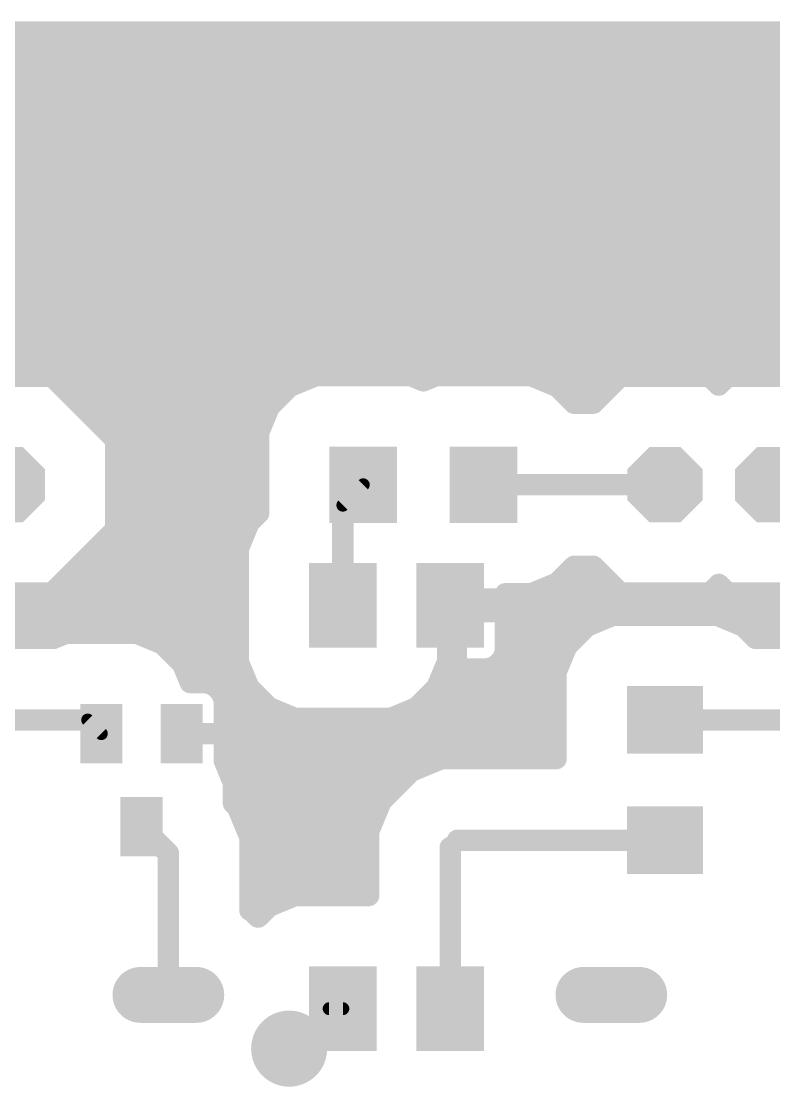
# Model space of a CAD drawing. Header units: millimetres. Extents: x 0 to 653, y 0 to 287.
# Drawn here: x 276.29 to 294.09, y 228.59 to 253.78 of the extents above; entities that cross this region are included whole.
import ezdxf

# ---------------------------------------------------------------- set-up
doc = ezdxf.new("R2010")
doc.units = ezdxf.units.MM
for name, color, linetype in [('1', 7, 'Continuous'), ('17', 7, 'Continuous'), ('18', 7, 'Continuous')]:
    doc.layers.add(name, color=color, linetype=linetype)

# ---------------------------------------------------------------- blocks, each defined once
blk = doc.blocks.new('LONGP100')
at = {"const_width": 1}
blk.add_lwpolyline([(-0.5, 0), (0.5, 0)], dxfattribs=at)
at = {"const_width": 0.5}
for points in [[(-0.5, 0.25, 1), (-0.5, -0.25)], [(0.5, -0.25, 1), (0.5, 0.25)]]:
    blk.add_lwpolyline(points, format="xyb", dxfattribs=at)
blk = doc.blocks.new('OCTAGONP')
at = {"const_width": 0.5}
blk.add_lwpolyline([(-0.25, -0.1036), (-0.25, 0.1036), (-0.1036, 0.25), (0.1036, 0.25), (0.25, 0.1036), (0.25, -0.1036), (0.1036, -0.25), (-0.1036, -0.25), (-0.25, -0.1036), (-0.25, 0.1036)], dxfattribs=at)
blk = doc.blocks.new('RECT')
blk.add_solid([(-0.5, -0.5), (0.5, -0.5), (-0.5, 0.5), (0.5, 0.5)])
blk = doc.blocks.new('ROUNDV')
at = {"const_width": 0.5}
blk.add_lwpolyline([(0, -0.25, 1), (0, 0.25, 1), (0, -0.25)], format="xyb", dxfattribs=at)

msp = doc.modelspace()

# ---------------------------------------------------------------- linework, layer by layer
at = {"layer": '1'}
for points, const_width in [([(345.509, 253.528), (264.197, 253.528)], 0.508), ([(356.072, 253.109), (262.943, 253.109)], 0.508), ([(356.24, 252.601), (262.943, 252.601)], 0.508), ([(356.459, 252.093), (262.943, 252.093)], 0.508), ([(356.967, 251.585), (262.943, 251.585)], 0.508), ([(357.964, 251.077), (262.943, 251.077)], 0.508), ([(392.157, 250.569), (262.943, 250.569)], 0.508), ([(392.14, 250.061), (262.943, 250.061)], 0.508), ([(392.14, 249.553), (262.943, 249.553)], 0.508), ([(392.14, 249.045), (262.943, 249.045)], 0.508), ([(392.14, 248.537), (262.943, 248.537)], 0.508), ([(392.538, 248.029), (262.943, 248.029)], 0.508), ([(393.046, 247.521), (262.943, 247.521)], 0.508), ([(393.554, 247.013), (262.943, 247.013)], 0.508), ([(407.521, 246.505), (262.943, 246.505)], 0.508), ([(407.982, 245.997), (262.943, 245.997)], 0.508), ([(411.295, 245.489), (262.943, 245.489)], 0.508), ([(282.632, 245.145), (283.248, 245.4)], 0.508), ([(283.248, 245.4), (285.515, 245.4)], 0.508), ([(285.515, 245.4), (285.803, 245.28)], 0.508), ([(285.803, 245.28), (286.092, 245.4)], 0.508), ([(286.092, 245.4), (288.359, 245.4)], 0.508), ([(288.359, 245.4), (288.975, 245.145)], 0.508), ([(274.898, 245.387), (277.023, 245.387)], 0.508), ([(277.023, 245.387), (278.526, 243.885)], 0.508), ([(289.821, 244.752), (290.456, 245.387)], 0.508), ([(290.456, 245.387), (292.581, 245.387)], 0.508), ([(292.581, 245.387), (292.788, 245.18)], 0.508), ([(292.788, 245.18), (292.996, 245.387)], 0.508), ([(292.996, 245.387), (295.121, 245.387)], 0.508), ([(282.468, 244.981), (277.43, 244.981)], 0.508), ([(282.16, 244.673), (282.632, 245.145)], 0.508), ([(288.975, 245.145), (289.367, 244.752)], 0.508), ([(290.049, 244.981), (289.139, 244.981)], 0.508), ([(281.905, 244.057), (282.16, 244.673)], 0.508), ([(289.367, 244.752), (289.821, 244.752)], 0.508), ([(282.077, 244.473), (277.938, 244.473)], 0.508), ([(281.905, 243.965), (278.446, 243.965)], 0.508), ([(281.905, 242.149), (281.905, 244.057)], 0.508), ([(278.526, 243.885), (278.526, 241.759)], 0.508), ([(281.905, 243.457), (278.526, 243.457)], 0.508), ([(281.905, 242.949), (278.526, 242.949)], 0.508), ([(284.381, 242.822), (283.898, 242.339)], 0.305), ([(291.518, 242.822), (287.225, 242.822)], 0.508), ([(281.905, 242.441), (278.526, 242.441)], 0.508), ([(281.677, 241.922), (281.905, 242.149)], 0.508), ([(283.898, 242.339), (283.898, 239.972)], 0.508), ([(281.688, 241.933), (278.526, 241.933)], 0.508), ([(281.422, 241.305), (281.677, 241.922)], 0.508), ([(278.526, 241.759), (277.023, 240.257)], 0.508), ([(281.471, 241.425), (278.192, 241.425)], 0.508), ([(281.422, 238.638), (281.422, 241.305)], 0.508), ([(281.422, 240.917), (277.684, 240.917)], 0.508), ([(289.367, 240.892), (288.975, 240.499)], 0.508), ([(289.821, 240.892), (289.367, 240.892)], 0.508), ([(290.456, 240.257), (289.821, 240.892)], 0.508), ([(281.422, 240.409), (277.176, 240.409)], 0.508), ([(288.975, 240.499), (288.359, 240.244)], 0.508), ([(290.303, 240.409), (288.757, 240.409)], 0.508), ([(292.788, 240.464), (292.581, 240.257)], 0.508), ([(292.843, 240.409), (292.733, 240.409)], 0.508), ([(292.996, 240.257), (292.788, 240.464)], 0.508), ([(277.023, 240.257), (274.898, 240.257)], 0.508), ([(287.746, 240.118), (286.584, 240.118)], 0.508), ([(286.584, 240.118), (286.584, 239.826)], 0.508), ([(288.359, 240.244), (287.746, 240.244)], 0.508), ([(287.746, 240.244), (287.746, 240.118)], 0.508), ([(292.581, 240.257), (290.456, 240.257)], 0.508), ([(295.121, 240.257), (292.996, 240.257)], 0.508), ([(281.422, 239.901), (268.487, 239.901)], 0.508), ([(299.519, 239.901), (286.584, 239.901)], 0.508), ([(286.584, 239.826), (286.375, 239.826)], 0.508), ([(286.375, 239.826), (286.375, 238.638)], 0.508), ([(286.584, 239.826), (287.746, 239.826)], 0.508), ([(286.584, 238.464), (286.584, 239.826)], 0.508), ([(287.746, 239.826), (287.746, 238.905)], 0.508), ([(289.667, 239.48), (290.283, 239.735)], 0.508), ([(290.283, 239.735), (292.753, 239.735)], 0.508), ([(292.753, 239.735), (293.369, 239.48)], 0.508), ([(281.422, 239.393), (275.359, 239.393)], 0.508), ([(286.584, 239.393), (286.375, 239.393)], 0.508), ([(289.58, 239.393), (287.746, 239.393)], 0.508), ([(289.196, 239.009), (289.667, 239.48)], 0.508), ([(293.369, 239.48), (293.66, 239.189)], 0.508), ([(299.519, 239.393), (293.457, 239.393)], 0.508), ([(275.563, 239.189), (277.053, 239.189)], 0.508), ([(277.053, 239.189), (277.352, 239.313)], 0.508), ([(277.352, 239.313), (279.019, 239.313)], 0.508), ([(279.019, 239.313), (279.635, 239.058)], 0.508), ([(293.66, 239.189), (294.515, 239.189)], 0.508), ([(279.635, 239.058), (280.107, 238.587)], 0.508), ([(281.422, 238.885), (279.809, 238.885)], 0.508), ([(286.584, 238.885), (286.375, 238.885)], 0.508), ([(287.746, 238.905), (287.712, 238.776)], 0.508), ([(289.144, 238.885), (287.741, 238.885)], 0.508), ([(288.94, 238.392), (289.196, 239.009)], 0.508), ([(281.677, 238.022), (281.422, 238.638)], 0.508), ([(286.375, 238.638), (286.119, 238.022)], 0.508), ([(287.645, 238.66), (287.55, 238.565)], 0.508), ([(287.712, 238.776), (287.645, 238.66)], 0.508), ([(280.107, 238.587), (280.29, 238.145)], 0.508), ([(281.53, 238.377), (280.194, 238.377)], 0.508), ([(288.94, 238.377), (286.266, 238.377)], 0.508), ([(287.305, 238.464), (286.584, 238.464)], 0.508), ([(287.434, 238.499), (287.305, 238.464)], 0.508), ([(287.55, 238.565), (287.434, 238.499)], 0.508), ([(288.94, 236.345), (288.94, 238.392)], 0.508), ([(280.29, 238.145), (280.653, 238.145)], 0.508), ([(280.653, 238.145), (280.782, 238.11)], 0.508), ([(280.782, 238.11), (280.898, 238.043)], 0.508), ([(280.898, 238.043), (280.992, 237.949)], 0.508), ([(280.992, 237.949), (281.059, 237.833)], 0.508), ([(281.83, 237.869), (281.038, 237.869)], 0.508), ([(282.149, 237.551), (281.677, 238.022)], 0.508), ([(286.119, 238.022), (285.648, 237.551)], 0.508), ([(288.94, 237.869), (285.966, 237.869)], 0.508), ([(281.059, 237.833), (281.094, 237.704)], 0.508), ([(281.094, 237.704), (281.094, 236.937)], 0.508), ([(282.607, 237.361), (281.094, 237.361)], 0.508), ([(282.765, 237.296), (282.149, 237.551)], 0.508), ([(285.648, 237.551), (285.032, 237.296)], 0.508), ([(288.94, 237.361), (285.19, 237.361)], 0.508), ([(273.421, 237.259), (277.864, 237.259)], 0.508), ([(277.864, 237.259), (278.186, 236.937)], 0.305), ([(285.032, 237.296), (282.765, 237.296)], 0.508), ([(291.518, 237.259), (295.326, 237.259)], 0.508), ([(281.094, 236.937), (280.395, 236.937)], 0.508), ([(280.395, 236.937), (280.395, 236.937)], 0.508), ([(280.395, 236.937), (281.094, 236.937)], 0.508), ([(281.094, 236.937), (281.094, 236.298)], 0.508), ([(288.94, 236.853), (281.094, 236.853)], 0.508), ([(286.226, 236.345), (281.094, 236.345)], 0.508), ([(285.518, 236.051), (286.227, 236.345)], 0.508), ([(286.227, 236.345), (288.94, 236.345)], 0.508), ([(281.094, 236.298), (281.312, 235.77)], 0.508), ([(285.303, 235.837), (281.285, 235.837)], 0.508), ([(284.802, 235.335), (285.345, 235.878)], 0.508), ([(285.345, 235.878), (285.518, 236.051)], 0.508), ([(281.312, 235.77), (281.312, 235.291)], 0.508), ([(284.799, 235.329), (281.312, 235.329)], 0.508), ([(284.508, 234.626), (284.802, 235.335)], 0.508), ([(281.312, 235.291), (281.407, 235.195)], 0.508), ([(281.407, 235.195), (281.701, 234.486)], 0.508), ([(284.589, 234.821), (281.562, 234.821)], 0.508), ([(279.771, 234.102), (279.136, 234.737)], 0.508), ([(284.508, 233.108), (284.508, 234.626)], 0.508), ([(281.701, 234.486), (281.701, 232.76)], 0.508), ([(284.508, 234.313), (281.701, 234.313)], 0.508), ([(286.438, 234.242), (286.611, 234.415)], 0.406), ([(291.518, 234.415), (286.611, 234.415)], 0.508), ([(279.771, 230.757), (279.771, 234.102)], 0.508), ([(286.438, 234.242), (286.438, 230.432)], 0.508), ([(284.508, 233.805), (281.701, 233.805)], 0.508), ([(284.508, 233.297), (281.701, 233.297)], 0.508), ([(282.149, 232.853), (282.765, 233.108)], 0.508), ([(282.765, 233.108), (284.508, 233.108)], 0.508), ([(281.894, 232.599), (282.149, 232.853)], 0.508), ([(282.084, 232.789), (281.701, 232.789)], 0.508), ([(281.701, 232.76), (281.755, 232.738)], 0.508), ([(281.755, 232.738), (281.894, 232.599)], 0.508), ([(283.573, 230.432), (282.628, 229.487)], 0.406), ([(283.898, 230.432), (283.573, 230.432)], 0.305)]:
    msp.add_lwpolyline(points, dxfattribs=dict(at, const_width=const_width))
for points, const_width in [([(283.248, 245.273, -1), (283.248, 245.527)], 0.254), ([(283.199, 245.517, -1), (283.296, 245.283)], 0.254), ([(285.466, 245.283, -1), (285.563, 245.517)], 0.254), ([(285.515, 245.527, -1), (285.515, 245.273)], 0.254), ([(286.092, 245.273, -1), (286.092, 245.527)], 0.254), ([(286.043, 245.517, -1), (286.14, 245.283)], 0.254), ([(288.31, 245.283, -1), (288.407, 245.517)], 0.254), ([(288.359, 245.527, -1), (288.359, 245.273)], 0.254), ([(276.934, 245.298, -1), (277.113, 245.477)], 0.254), ([(277.023, 245.514, -1), (277.023, 245.26)], 0.254), ([(285.852, 245.163, -1), (285.755, 245.398)], 0.254), ([(285.852, 245.398, -1), (285.755, 245.163)], 0.254), ([(290.456, 245.26, -1), (290.456, 245.514)], 0.254), ([(290.366, 245.477, -1), (290.545, 245.298)], 0.254), ([(292.491, 245.298, -1), (292.671, 245.477)], 0.254), ([(292.581, 245.514, -1), (292.581, 245.26)], 0.254), ([(292.996, 245.26, -1), (292.996, 245.514)], 0.254), ([(292.906, 245.477, -1), (293.085, 245.298)], 0.254), ([(277.43, 244.854, -1), (277.43, 245.108)], 0.254), ([(282.468, 245.108, -1), (282.468, 244.854)], 0.254), ([(282.68, 245.027, -1), (282.583, 245.262)], 0.254), ([(282.542, 245.234, -1), (282.721, 245.055)], 0.254), ([(288.885, 245.055, -1), (289.065, 245.234)], 0.254), ([(289.023, 245.262, -1), (288.926, 245.027)], 0.254), ([(289.139, 244.854, -1), (289.139, 245.108)], 0.254), ([(290.049, 245.108, -1), (290.049, 244.854)], 0.254), ([(292.878, 245.09, -1), (292.698, 245.27)], 0.254), ([(292.878, 245.27, -1), (292.698, 245.09)], 0.254), ([(282.043, 244.722, -1), (282.277, 244.624)], 0.254), ([(289.367, 244.625, -1), (289.367, 244.879)], 0.254), ([(289.457, 244.842, -1), (289.277, 244.663)], 0.254), ([(289.91, 244.663, -1), (289.731, 244.842)], 0.254), ([(289.821, 244.879, -1), (289.821, 244.625)], 0.254), ([(277.938, 244.346, -1), (277.938, 244.6)], 0.254), ([(282.25, 244.583, -1), (282.07, 244.763)], 0.254), ([(282.077, 244.6, -1), (282.077, 244.346)], 0.254), ([(278.446, 243.838, -1), (278.446, 244.092)], 0.254), ([(281.778, 244.057, -1), (282.032, 244.057)], 0.254), ([(282.022, 244.008, -1), (281.788, 244.106)], 0.254), ([(281.905, 244.092, -1), (281.905, 243.838)], 0.254), ([(278.399, 243.885, -1), (278.653, 243.885)], 0.254), ([(278.616, 243.974, -1), (278.436, 243.795)], 0.254), ([(278.526, 243.33, -1), (278.526, 243.584)], 0.254), ([(281.905, 243.584, -1), (281.905, 243.33)], 0.254), ([(278.526, 242.822, -1), (278.526, 243.076)], 0.254), ([(281.905, 243.076, -1), (281.905, 242.822)], 0.254), ([(284.327, 242.876, -1), (284.435, 242.768)], 0.152), ([(287.225, 242.695, -1), (287.225, 242.949)], 0.254), ([(291.518, 242.949, -1), (291.518, 242.695)], 0.254), ([(278.526, 242.314, -1), (278.526, 242.568)], 0.254), ([(281.905, 242.568, -1), (281.905, 242.314)], 0.254), ([(281.815, 242.239, -1), (281.995, 242.06)], 0.254), ([(283.771, 242.339, -1), (284.025, 242.339)], 0.254), ([(283.952, 242.285, -1), (283.844, 242.393)], 0.152), ([(278.526, 241.806, -1), (278.526, 242.06)], 0.254), ([(281.767, 241.832, -1), (281.587, 242.011)], 0.254), ([(281.56, 241.97, -1), (281.794, 241.873)], 0.254), ([(281.688, 242.06, -1), (281.688, 241.806)], 0.254), ([(282.032, 242.149, -1), (281.778, 242.149)], 0.254), ([(278.653, 241.759, -1), (278.399, 241.759)], 0.254), ([(278.436, 241.849, -1), (278.616, 241.67)], 0.254), ([(278.192, 241.298, -1), (278.192, 241.552)], 0.254), ([(281.471, 241.552, -1), (281.471, 241.298)], 0.254), ([(281.295, 241.305, -1), (281.549, 241.305)], 0.254), ([(281.539, 241.257, -1), (281.305, 241.354)], 0.254), ([(277.684, 240.79, -1), (277.684, 241.044)], 0.254), ([(281.422, 241.044, -1), (281.422, 240.79)], 0.254), ([(289.367, 240.765, -1), (289.367, 241.019)], 0.254), ([(289.277, 240.981, -1), (289.457, 240.802)], 0.254), ([(289.731, 240.802, -1), (289.91, 240.981)], 0.254), ([(289.821, 241.019, -1), (289.821, 240.765)], 0.254), ([(277.176, 240.282, -1), (277.176, 240.536)], 0.254), ([(281.422, 240.536, -1), (281.422, 240.282)], 0.254), ([(288.757, 240.282, -1), (288.757, 240.536)], 0.254), ([(289.065, 240.409, -1), (288.885, 240.589)], 0.254), ([(288.926, 240.617, -1), (289.023, 240.382)], 0.254), ([(290.303, 240.536, -1), (290.303, 240.282)], 0.254), ([(292.733, 240.282, -1), (292.733, 240.536)], 0.254), ([(292.698, 240.374, -1), (292.878, 240.554)], 0.254), ([(292.698, 240.554, -1), (292.878, 240.374)], 0.254), ([(292.843, 240.536, -1), (292.843, 240.282)], 0.254), ([(277.113, 240.167, -1), (276.934, 240.346)], 0.254), ([(277.023, 240.384, -1), (277.023, 240.13)], 0.254), ([(286.584, 239.991, -1), (286.584, 240.245)], 0.254), ([(286.457, 240.118, -1), (286.711, 240.118)], 0.254), ([(287.746, 240.117, -1), (287.746, 240.371)], 0.254), ([(287.619, 240.244, -1), (287.873, 240.244)], 0.254), ([(287.746, 240.245, -1), (287.746, 239.991)], 0.254), ([(288.407, 240.127, -1), (288.31, 240.361)], 0.254), ([(288.359, 240.371, -1), (288.359, 240.117)], 0.254), ([(290.456, 240.13, -1), (290.456, 240.384)], 0.254), ([(290.545, 240.346, -1), (290.366, 240.167)], 0.254), ([(292.671, 240.167, -1), (292.491, 240.346)], 0.254), ([(292.581, 240.384, -1), (292.581, 240.13)], 0.254), ([(292.996, 240.13, -1), (292.996, 240.384)], 0.254), ([(293.085, 240.346, -1), (292.906, 240.167)], 0.254), ([(281.422, 240.028, -1), (281.422, 239.774)], 0.254), ([(286.584, 239.774, -1), (286.584, 240.028)], 0.254), ([(287.873, 240.118, -1), (287.619, 240.118)], 0.254), ([(284.025, 239.972, -1), (283.771, 239.972)], 0.254), ([(286.375, 239.699, -1), (286.375, 239.953)], 0.254), ([(286.248, 239.826, -1), (286.502, 239.826)], 0.254), ([(286.584, 239.699, -1), (286.584, 239.953)], 0.254), ([(286.457, 239.826, -1), (286.711, 239.826)], 0.254), ([(286.711, 239.826, -1), (286.457, 239.826)], 0.254), ([(286.584, 239.953, -1), (286.584, 239.699)], 0.254), ([(287.619, 239.826, -1), (287.873, 239.826)], 0.254), ([(287.746, 239.953, -1), (287.746, 239.699)], 0.254), ([(290.283, 239.608, -1), (290.283, 239.862)], 0.254), ([(290.235, 239.853, -1), (290.332, 239.618)], 0.254), ([(292.705, 239.618, -1), (292.802, 239.853)], 0.254), ([(292.753, 239.862, -1), (292.753, 239.608)], 0.254), ([(281.422, 239.52, -1), (281.422, 239.266)], 0.254), ([(286.375, 239.266, -1), (286.375, 239.52)], 0.254), ([(286.584, 239.52, -1), (286.584, 239.266)], 0.254), ([(287.746, 239.266, -1), (287.746, 239.52)], 0.254), ([(289.716, 239.363, -1), (289.619, 239.597)], 0.254), ([(289.577, 239.57, -1), (289.757, 239.39)], 0.254), ([(289.58, 239.52, -1), (289.58, 239.266)], 0.254), ([(293.28, 239.39, -1), (293.459, 239.57)], 0.254), ([(293.418, 239.597, -1), (293.321, 239.363)], 0.254), ([(293.457, 239.266, -1), (293.457, 239.52)], 0.254), ([(277.102, 239.072, -1), (277.004, 239.307)], 0.254), ([(277.053, 239.316, -1), (277.053, 239.062)], 0.254), ([(277.352, 239.186, -1), (277.352, 239.44)], 0.254), ([(277.304, 239.431, -1), (277.401, 239.196)], 0.254), ([(278.971, 239.196, -1), (279.068, 239.431)], 0.254), ([(279.019, 239.44, -1), (279.019, 239.186)], 0.254), ([(293.66, 239.062, -1), (293.66, 239.316)], 0.254), ([(293.75, 239.279, -1), (293.57, 239.1)], 0.254), ([(279.546, 238.968, -1), (279.725, 239.148)], 0.254), ([(279.684, 239.175, -1), (279.587, 238.941)], 0.254), ([(279.809, 238.758, -1), (279.809, 239.012)], 0.254), ([(281.422, 239.012, -1), (281.422, 238.758)], 0.254), ([(286.375, 238.758, -1), (286.375, 239.012)], 0.254), ([(286.584, 239.012, -1), (286.584, 238.758)], 0.254), ([(287.741, 238.758, -1), (287.741, 239.012)], 0.254), ([(287.624, 238.938, -1), (287.869, 238.872)], 0.254), ([(289.285, 238.919, -1), (289.106, 239.098)], 0.254), ([(289.078, 239.057, -1), (289.313, 238.96)], 0.254), ([(289.144, 239.012, -1), (289.144, 238.758)], 0.254), ([(281.305, 238.59, -1), (281.539, 238.687)], 0.254), ([(286.257, 238.687, -1), (286.492, 238.59)], 0.254), ([(287.755, 238.597, -1), (287.535, 238.724)], 0.254), ([(287.555, 238.75, -1), (287.735, 238.57)], 0.254), ([(287.834, 238.743, -1), (287.589, 238.809)], 0.254), ([(287.602, 238.839, -1), (287.822, 238.712)], 0.254), ([(287.873, 238.905, -1), (287.619, 238.905)], 0.254), ([(279.99, 238.538, -1), (280.224, 238.635)], 0.254), ([(280.197, 238.676, -1), (280.017, 238.497)], 0.254), ([(280.194, 238.25, -1), (280.194, 238.504)], 0.254), ([(281.549, 238.638, -1), (281.295, 238.638)], 0.254), ([(281.53, 238.504, -1), (281.53, 238.25)], 0.254), ([(286.266, 238.25, -1), (286.266, 238.504)], 0.254), ([(286.502, 238.638, -1), (286.248, 238.638)], 0.254), ([(286.584, 238.337, -1), (286.584, 238.591)], 0.254), ([(287.338, 238.341, -1), (287.272, 238.587)], 0.254), ([(287.305, 238.591, -1), (287.305, 238.337)], 0.254), ([(287.498, 238.389, -1), (287.371, 238.609)], 0.254), ([(287.401, 238.621, -1), (287.467, 238.376)], 0.254), ([(287.64, 238.476, -1), (287.46, 238.655)], 0.254), ([(287.487, 238.675, -1), (287.614, 238.455)], 0.254), ([(288.813, 238.392, -1), (289.067, 238.392)], 0.254), ([(288.94, 238.504, -1), (288.94, 238.25)], 0.254), ([(280.29, 238.018, -1), (280.29, 238.272)], 0.254), ([(280.62, 238.022, -1), (280.686, 238.268)], 0.254), ([(280.653, 238.272, -1), (280.653, 238.018)], 0.254), ([(280.718, 238, -1), (280.845, 238.22)], 0.254), ([(280.815, 238.233, -1), (280.749, 237.988)], 0.254), ([(286.711, 238.464, -1), (286.457, 238.464)], 0.254), ([(289.058, 238.344, -1), (288.823, 238.441)], 0.254), ([(280.407, 238.194, -1), (280.173, 238.096)], 0.254), ([(280.808, 237.954, -1), (280.987, 238.133)], 0.254), ([(280.961, 238.153, -1), (280.834, 237.933)], 0.254), ([(280.882, 237.885, -1), (281.102, 238.012)], 0.254), ([(281.082, 238.039, -1), (280.902, 237.859)], 0.254), ([(281.038, 237.742, -1), (281.038, 237.996)], 0.254), ([(281.587, 237.933, -1), (281.767, 238.112)], 0.254), ([(281.794, 238.071, -1), (281.56, 237.974)], 0.254), ([(281.83, 237.996, -1), (281.83, 237.742)], 0.254), ([(285.966, 237.742, -1), (285.966, 237.996)], 0.254), ([(286.237, 237.974, -1), (286.002, 238.071)], 0.254), ([(286.03, 238.112, -1), (286.209, 237.933)], 0.254), ([(288.94, 237.996, -1), (288.94, 237.742)], 0.254), ([(280.936, 237.8, -1), (281.182, 237.866)], 0.254), ([(281.169, 237.897, -1), (280.949, 237.77)], 0.254), ([(280.967, 237.704, -1), (281.221, 237.704)], 0.254), ([(281.216, 237.737, -1), (280.971, 237.671)], 0.254), ([(281.094, 237.234, -1), (281.094, 237.488)], 0.254), ([(282.1, 237.433, -1), (282.197, 237.668)], 0.254), ([(282.238, 237.641, -1), (282.059, 237.461)], 0.254), ([(282.607, 237.488, -1), (282.607, 237.234)], 0.254), ([(285.19, 237.234, -1), (285.19, 237.488)], 0.254), ([(285.738, 237.461, -1), (285.558, 237.641)], 0.254), ([(285.599, 237.668, -1), (285.696, 237.433)], 0.254), ([(288.94, 237.488, -1), (288.94, 237.234)], 0.254), ([(277.81, 237.205, -1), (277.918, 237.313)], 0.152), ([(277.864, 237.386, -1), (277.864, 237.132)], 0.254), ([(282.765, 237.169, -1), (282.765, 237.423)], 0.254), ([(282.813, 237.413, -1), (282.716, 237.178)], 0.254), ([(285.08, 237.178, -1), (284.983, 237.413)], 0.254), ([(285.032, 237.423, -1), (285.032, 237.169)], 0.254), ([(291.518, 237.132, -1), (291.518, 237.386)], 0.254), ([(280.395, 236.81, -1), (280.395, 237.064)], 0.254), ([(280.349, 236.818, -1), (280.441, 237.055)], 0.254), ([(280.395, 236.81, -1), (280.395, 237.064)], 0.254), ([(280.441, 237.055, -1), (280.35, 236.818)], 0.254), ([(280.967, 236.937, -1), (281.221, 236.937)], 0.254), ([(281.094, 236.726, -1), (281.094, 236.98)], 0.254), ([(281.094, 237.064, -1), (281.094, 236.81)], 0.254), ([(281.094, 237.064, -1), (281.094, 236.81)], 0.254), ([(288.94, 236.98, -1), (288.94, 236.726)], 0.254), ([(278.24, 236.991, -1), (278.132, 236.883)], 0.152), ([(281.221, 236.937, -1), (280.967, 236.937)], 0.254), ([(281.094, 236.218, -1), (281.094, 236.472)], 0.254), ([(286.227, 236.218, -1), (286.227, 236.472)], 0.254), ([(286.179, 236.463, -1), (286.276, 236.228)], 0.254), ([(286.226, 236.472, -1), (286.226, 236.218)], 0.254), ([(288.94, 236.472, -1), (288.94, 236.218)], 0.254), ([(280.976, 236.249, -1), (281.211, 236.346)], 0.254), ([(281.221, 236.298, -1), (280.967, 236.298)], 0.254), ([(289.067, 236.345, -1), (288.813, 236.345)], 0.254), ([(281.285, 235.71, -1), (281.285, 235.964)], 0.254), ([(285.435, 235.789, -1), (285.255, 235.968)], 0.254), ([(285.255, 235.968, -1), (285.435, 235.789)], 0.254), ([(285.303, 235.964, -1), (285.303, 235.71)], 0.254), ([(285.566, 235.934, -1), (285.469, 236.169)], 0.254), ([(285.428, 236.141, -1), (285.608, 235.962)], 0.254), ([(281.185, 235.77, -1), (281.439, 235.77)], 0.254), ([(281.429, 235.819, -1), (281.195, 235.722)], 0.254), ([(281.312, 235.202, -1), (281.312, 235.456)], 0.254), ([(284.684, 235.384, -1), (284.919, 235.287)], 0.254), ([(284.799, 235.456, -1), (284.799, 235.202)], 0.254), ([(281.222, 235.201, -1), (281.402, 235.38)], 0.254), ([(281.439, 235.291, -1), (281.185, 235.291)], 0.254), ([(281.29, 235.147, -1), (281.525, 235.244)], 0.254), ([(281.497, 235.285, -1), (281.317, 235.106)], 0.254), ([(284.892, 235.246, -1), (284.712, 235.425)], 0.254), ([(281.562, 234.694, -1), (281.562, 234.948)], 0.254), ([(284.589, 234.948, -1), (284.589, 234.694)], 0.254), ([(279.046, 234.647, -1), (279.226, 234.827)], 0.254), ([(284.381, 234.626, -1), (284.635, 234.626)], 0.254), ([(281.574, 234.486, -1), (281.828, 234.486)], 0.254), ([(281.701, 234.186, -1), (281.701, 234.44)], 0.254), ([(281.818, 234.535, -1), (281.584, 234.437)], 0.254), ([(284.625, 234.577, -1), (284.391, 234.675)], 0.254), ([(284.508, 234.44, -1), (284.508, 234.186)], 0.254), ([(286.611, 234.288, -1), (286.611, 234.542)], 0.254), ([(286.539, 234.487, -1), (286.683, 234.343)], 0.203), ([(291.518, 234.542, -1), (291.518, 234.288)], 0.254), ([(279.644, 234.102, -1), (279.898, 234.102)], 0.254), ([(279.861, 234.192, -1), (279.681, 234.012)], 0.254), ([(286.311, 234.242, -1), (286.565, 234.242)], 0.254), ([(286.51, 234.17, -1), (286.366, 234.314)], 0.203), ([(281.701, 233.678, -1), (281.701, 233.932)], 0.254), ([(284.508, 233.932, -1), (284.508, 233.678)], 0.254), ([(281.701, 233.17, -1), (281.701, 233.424)], 0.254), ([(282.765, 232.981, -1), (282.765, 233.235)], 0.254), ([(282.716, 233.226, -1), (282.813, 232.991)], 0.254), ([(284.508, 233.424, -1), (284.508, 233.17)], 0.254), ([(284.508, 233.235, -1), (284.508, 232.981)], 0.254), ([(282.197, 232.736, -1), (282.1, 232.97)], 0.254), ([(282.059, 232.943, -1), (282.238, 232.763)], 0.254), ([(284.635, 233.108, -1), (284.381, 233.108)], 0.254), ([(281.701, 232.662, -1), (281.701, 232.916)], 0.254), ([(281.653, 232.643, -1), (281.75, 232.878)], 0.254), ([(281.828, 232.76, -1), (281.574, 232.76)], 0.254), ([(281.665, 232.648, -1), (281.845, 232.828)], 0.254), ([(281.803, 232.855, -1), (281.706, 232.621)], 0.254), ([(281.984, 232.509, -1), (281.804, 232.688)], 0.254), ([(281.984, 232.688, -1), (281.804, 232.509)], 0.254), ([(282.084, 232.916, -1), (282.084, 232.662)], 0.254), ([(279.898, 230.757, -1), (279.644, 230.757)], 0.254), ([(283.501, 230.504, -1), (283.645, 230.36)], 0.203), ([(283.573, 230.356, -1), (283.573, 230.508)], 0.152), ([(283.898, 230.508, -1), (283.898, 230.356)], 0.152), ([(286.565, 230.432, -1), (286.311, 230.432)], 0.254), ([(282.7, 229.415, -1), (282.556, 229.559)], 0.203)]:
    msp.add_lwpolyline(points, format="xyb", dxfattribs=dict(at, const_width=const_width))

# ---------------------------------------------------------------- block references
at = {"layer": '1', "xscale": -1.6}
for p, yscale in [((284.381, 242.822), 1.803), ((287.225, 242.822), 1.803), ((283.898, 230.432), 2), ((286.438, 230.432), 2)]:
    msp.add_blockref('RECT', p, dxfattribs=dict(at, yscale=yscale))
at = {"layer": '1'}
for p, xscale, yscale, rotation in [((283.898, 239.972), -1.6, 2, 180), ((286.438, 239.972), -1.6, 2, 180), ((291.518, 237.259), -1.6, 1.803, 270), ((278.186, 236.937), -1, 1.4, 180), ((280.086, 236.937), -1, 1.4, 180), ((279.136, 234.737), -1, 1.4, 180), ((291.518, 234.415), -1.6, 1.803, 270)]:
    msp.add_blockref('RECT', p, dxfattribs=dict(at, xscale=xscale, yscale=yscale, rotation=rotation))
at = {"layer": '17', "xscale": -1.778, "yscale": 1.778}
for p in [(275.961, 242.822), (275.961, 242.822), (291.518, 242.822), (291.518, 242.822), (294.058, 242.822), (294.058, 242.822)]:
    msp.add_blockref('OCTAGONP', p, dxfattribs=at)
at = {"layer": '17', "xscale": -1.3208, "yscale": 1.3208, "rotation": 180}
for p in [(279.771, 230.757), (279.771, 230.757), (290.248, 230.757), (290.248, 230.757)]:
    msp.add_blockref('LONGP100', p, dxfattribs=at)
at = {"layer": '18', "xscale": -1.8, "yscale": 1.8}
msp.add_blockref('ROUNDV', (282.628, 229.487), dxfattribs=at)
msp.add_blockref('ROUNDV', (282.628, 229.487), dxfattribs=at)

doc.saveas('drawing.dxf')
